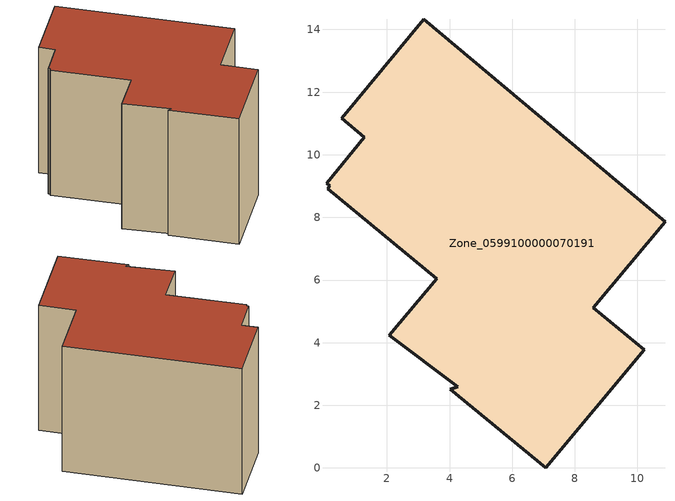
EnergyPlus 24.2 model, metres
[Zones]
Zone_0599100000070191
 floor ground (C_G): 2.08,4.24 3.58,6.04 0.1,8.92 0.17,9.01 0.07,9.09 1.27,10.56 0.55,11.16 3.18,14.33 10.88,7.86 8.59,5.11 10.21,3.77 7.08,0 4.02,2.52 4.26,2.59 z0
 wall outside (C_F): 7.08,0 10.21,3.77 8.59,5.11 10.88,7.86 3.18,14.33 0.55,11.16 1.27,10.56 0.07,9.09 0.17,9.01 0.1,8.92 3.58,6.04 2.08,4.24 4.26,2.59 4.02,2.52 7.08,0 z0:8.23
 roof outside (C_R): 4.02,2.52 7.08,0 10.21,3.77 8.59,5.11 10.88,7.86 3.18,14.33 0.55,11.16 1.27,10.56 0.07,9.09 0.17,9.01 0.1,8.92 3.58,6.04 2.08,4.24 4.26,2.59 z8.23
[BUILDING]
Pand.0599100000070191: North Axis=0; Terrain=City; Loads Convergence Tolerance Value=0.04; Temperature Convergence Tolerance Value=0.4; Solar Distribution=FullExterior; Maximum Number of Warmup Days=25; Minimum Number of Warmup Days=1
[Site:Location]
Rotterdam.The.Hague.AP_ZH_NLD Design_Conditions: Latitude=51.96; Longitude=4.45; Time Zone=1; Elevation=-4.5
[SITE:GROUNDTEMPERATURE:BUILDINGSURFACE]
18, 18, 18, 18, 18, 18, 18, 18, 18, 18, 18, 18
[MATERIAL] Thermal Absorptance=0.9; Solar Absorptance=0.7; Visible Absorptance=0.7
Name | Roughness | Thickness | Conductivity | Density | Specific Heat
G.TC.1946 | MediumSmooth | 0.15 | 1 | 540 | 1210
F.TC.1946 | Rough | 0.3 | 0.857143 | 1920 | 840
R.TC.1946 | MediumRough | 0.2 | 0.909091 | 1500 | 1000
[CONSTRUCTION]
C_G: G.TC.1946
C_F: F.TC.1946
C_R: R.TC.1946
[ZONE]
Zone_0599100000070191: Type=1; Multiplier=1; Ceiling Height=Autocalculate; Volume=Autocalculate; Floor Area=autocalculate; Part of Total Floor Area=Yes
[ZONEINFILTRATION:DESIGNFLOWRATE]
Infil_Zone_0599100000070191: Zone or ZoneList or Space or SpaceList=Zone_0599100000070191; Schedule=AlwaysOn; Design Flow Rate Calculation Method=Flow/Area; Flow Rate per Floor Area=0.003; Constant Term Coefficient=1; Temperature Term Coefficient=0; Velocity Term Coefficient=0; Velocity Squared Term Coefficient=0
[HVACTEMPLATE:ZONE:IDEALLOADSAIRSYSTEM]
Zone_0599100000070191: Maximum Heating Supply Air Temperature=50; Minimum Cooling Supply Air Temperature=13; Maximum Heating Supply Air Humidity Ratio=0.0156; Minimum Cooling Supply Air Humidity Ratio=0.0077; Heating Limit=NoLimit; Cooling Limit=NoLimit; Dehumidification Control Type=ConstantSensibleHeatRatio; Cooling Sensible Heat Ratio=0.7; Dehumidification Setpoint=60; Humidification Control Type=None; Humidification Setpoint=30; Outdoor Air Method=None; Outdoor Air Flow Rate per Person=0.00944; Outdoor Air Flow Rate per Zone Floor Area=0; Outdoor Air Flow Rate per Zone=0; Demand Controlled Ventilation Type=None; Outdoor Air Economizer Type=NoEconomizer; Heat Recovery Type=None; Sensible Heat Recovery Effectiveness=0.7; Latent Heat Recovery Effectiveness=0.65
[ZONECONTROL:THERMOSTAT]
ThermostatControl_Zone_0599100000070191: Zone or ZoneList=Zone_0599100000070191; Control Type Schedule=DualSetpointControlType; Control 1=Thermostat_Zone_0599100000070191; Temperature Difference Between Cutout And Setpoint=0
[THERMOSTATSETPOINT:DUALSETPOINT]
Thermostat_Zone_0599100000070191: Heating Setpoint Temperature Schedule=HeatingSetpoint_Zone_0599100000070191; Cooling Setpoint Temperature Schedule=CoolingSetpoint_Zone_0599100000070191
[SCHEDULE:COMPACT]
HeatingSetpoint_Zone_0599100000070191: Through: 12/31, For: AllDays, Until: 24:00, 21
CoolingSetpoint_Zone_0599100000070191: Through: 12/31, For: AllDays, Until: 24:00, 24
DualSetpointControlType: Through: 12/31, For: AllDays, Until: 24:00, 4
AlwaysOn: Through: 12/31, For: AllDays, Until: 24:00, 1
